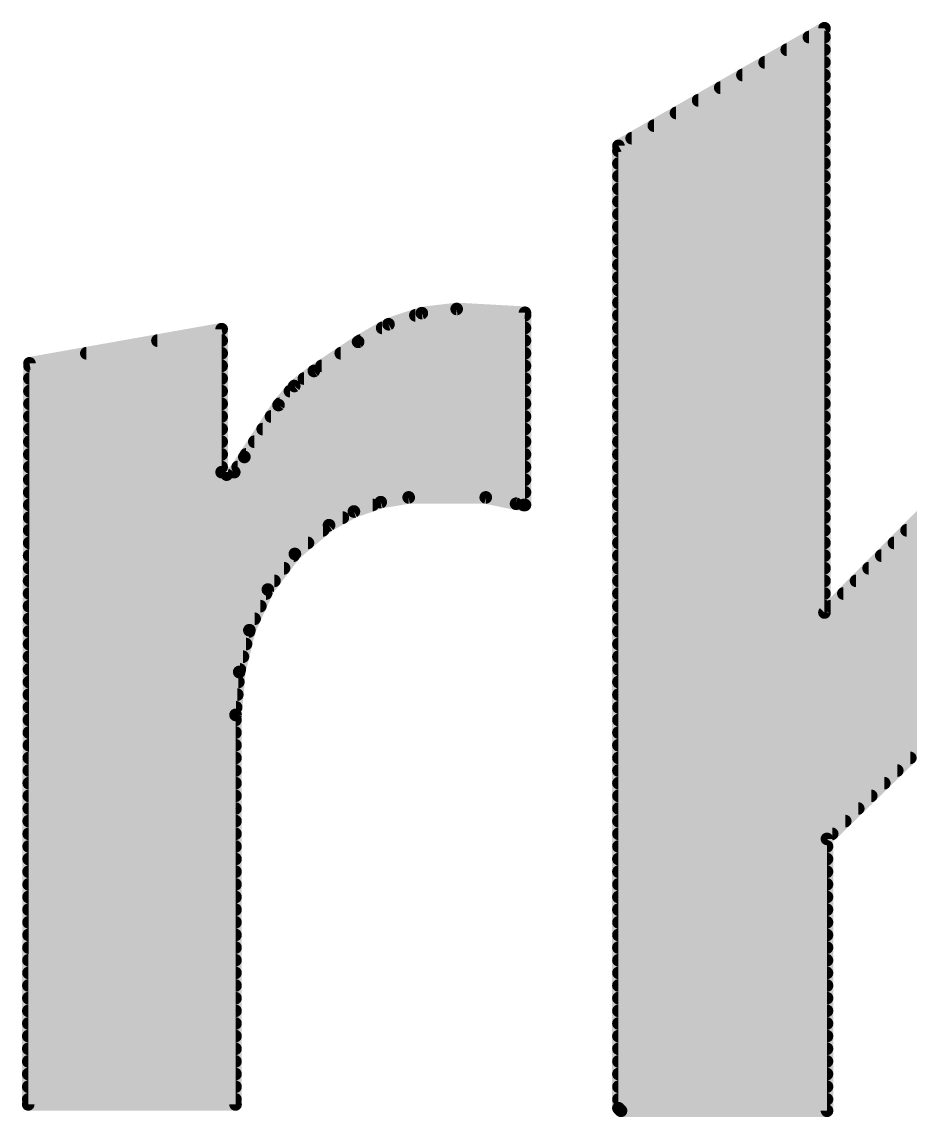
# Model space of a CAD drawing. Extents: x -0.1 to 68.7, y -15.2 to 51.5.
# Drawn here: x 49.304 to 51.089, y 3.089 to 5.288 of the extents above; entities that cross this region are included whole.
import ezdxf

# ---------------------------------------------------------------- set-up
doc = ezdxf.new("R2010")
doc.units = 0
doc.layers.add('21', color=41, linetype='CONTINUOUS')

msp = doc.modelspace()

# ---------------------------------------------------------------- linework, layer by layer
at = {"layer": '21', "const_width": 0.0254}
for points in [[(50.5028, 5.0394), (50.9168, 5.2756)], [(50.9168, 5.2756), (50.9168, 4.1021)], [(50.8856, 5.2578), (50.9168, 5.2578)], [(50.8411, 5.2324), (50.9168, 5.2324)], [(50.7966, 5.207), (50.9168, 5.207)], [(50.752, 5.1816), (50.9168, 5.1816)], [(50.7075, 5.1562), (50.9168, 5.1562)], [(50.663, 5.1308), (50.9168, 5.1308)], [(50.6185, 5.1054), (50.9168, 5.1054)], [(50.574, 5.08), (50.9168, 5.08)], [(50.5294, 5.0546), (50.9168, 5.0546)], [(50.5028, 3.1064), (50.5028, 5.0394)], [(50.5028, 5.0292), (50.9168, 5.0292)], [(50.5028, 5.0038), (50.9168, 5.0038)], [(50.5028, 4.9784), (50.9168, 4.9784)], [(50.5028, 4.953), (50.9168, 4.953)], [(50.5028, 4.9276), (50.9168, 4.9276)], [(50.5028, 4.9022), (50.9168, 4.9022)], [(50.5028, 4.8768), (50.9168, 4.8768)], [(50.5028, 4.8514), (50.9168, 4.8514)], [(50.5028, 4.826), (50.9168, 4.826)], [(50.5028, 4.8006), (50.9168, 4.8006)], [(50.5028, 4.7752), (50.9168, 4.7752)], [(50.5028, 4.7498), (50.9168, 4.7498)], [(50.5028, 4.7244), (50.9168, 4.7244)], [(50.0407, 4.681), (50.1076, 4.7033)], [(50.0948, 4.699), (50.3149, 4.699)], [(50.1076, 4.7033), (50.1777, 4.7117)], [(50.1777, 4.7117), (50.3149, 4.7041)], [(50.3149, 4.7041), (50.3149, 4.318)], [(50.5028, 4.699), (50.9168, 4.699)], [(49.9796, 4.6457), (50.0407, 4.681)], [(50.0279, 4.6736), (50.3149, 4.6736)], [(50.5028, 4.6736), (50.9168, 4.6736)], [(49.3192, 4.6025), (49.7053, 4.6711)], [(49.7053, 4.6711), (49.7053, 4.384)], [(50.9168, 4.1021), (51.4858, 4.6711)], [(49.5764, 4.6482), (49.7053, 4.6482)], [(49.8907, 4.5872), (49.9796, 4.6457)], [(49.9839, 4.6482), (50.3149, 4.6482)], [(50.5028, 4.6482), (50.9168, 4.6482)], [(49.4335, 4.6228), (49.7053, 4.6228)], [(49.9448, 4.6228), (50.3149, 4.6228)], [(50.5028, 4.6228), (50.9168, 4.6228)], [(49.3166, 3.114), (49.3192, 4.6025)], [(49.3192, 4.5974), (49.7053, 4.5974)], [(49.8512, 4.557), (49.8907, 4.5872)], [(49.9062, 4.5974), (50.3149, 4.5974)], [(50.5028, 4.5974), (50.9168, 4.5974)], [(49.3191, 4.572), (49.7053, 4.572)], [(49.8708, 4.572), (50.3149, 4.572)], [(50.5028, 4.572), (50.9168, 4.572)], [(49.3191, 4.5466), (49.7053, 4.5466)], [(49.8196, 4.5187), (49.8512, 4.557)], [(49.8427, 4.5466), (50.3149, 4.5466)], [(50.5028, 4.5466), (50.9168, 4.5466)], [(49.3191, 4.5212), (49.7053, 4.5212)], [(49.8217, 4.5212), (50.3149, 4.5212)], [(50.5028, 4.5212), (50.9168, 4.5212)], [(49.751, 4.4145), (49.8196, 4.5187)], [(49.319, 4.4958), (49.7053, 4.4958)], [(49.8045, 4.4958), (50.3149, 4.4958)], [(50.5028, 4.4958), (50.9168, 4.4958)], [(49.319, 4.4704), (49.7053, 4.4704)], [(49.7878, 4.4704), (50.3149, 4.4704)], [(50.5028, 4.4704), (50.9168, 4.4704)], [(49.3189, 4.445), (49.7053, 4.445)], [(49.7711, 4.445), (50.3149, 4.445)], [(50.5028, 4.445), (50.9168, 4.445)], [(49.3189, 4.4196), (49.7053, 4.4196)], [(49.7307, 4.384), (49.751, 4.4145)], [(49.7544, 4.4196), (50.3149, 4.4196)], [(50.5028, 4.4196), (50.9168, 4.4196)], [(49.3188, 4.3942), (49.7053, 4.3942)], [(49.7375, 4.3942), (50.3149, 4.3942)], [(50.5028, 4.3942), (50.9168, 4.3942)], [(49.3188, 4.3688), (50.3149, 4.3688)], [(49.7053, 4.384), (49.7154, 4.379)], [(49.7154, 4.379), (49.7307, 4.384)], [(50.5028, 4.3688), (50.9168, 4.3688)], [(49.3187, 4.3434), (50.3149, 4.3434)], [(50.5028, 4.3434), (50.9168, 4.3434)], [(50.025, 4.3237), (49.9711, 4.3049)], [(50.0812, 4.3332), (50.025, 4.3237)], [(50.2361, 4.3332), (50.0812, 4.3332)], [(50.2971, 4.3205), (50.2361, 4.3332)], [(49.3187, 4.318), (50.0087, 4.318)], [(49.9711, 4.3049), (49.9212, 4.2774)], [(50.3123, 4.318), (50.2971, 4.3205)], [(50.3149, 4.318), (50.3123, 4.318)], [(50.3123, 4.318), (50.3149, 4.318)], [(50.5028, 4.318), (50.9168, 4.318)], [(49.3187, 4.2926), (49.9488, 4.2926)], [(49.9212, 4.2774), (49.8525, 4.2197)], [(50.5028, 4.2926), (50.9168, 4.2926)], [(49.3186, 4.2672), (49.9091, 4.2672)], [(50.5028, 4.2672), (50.9168, 4.2672)], [(51.0819, 4.2672), (51.5402, 4.2672)], [(49.3186, 4.2418), (49.8788, 4.2418)], [(50.5028, 4.2418), (50.9168, 4.2418)], [(51.0565, 4.2418), (51.5142, 4.2418)], [(49.3185, 4.2164), (49.85, 4.2164)], [(49.8525, 4.2197), (49.7982, 4.1482)], [(50.5028, 4.2164), (50.9168, 4.2164)], [(51.0311, 4.2164), (51.4883, 4.2164)], [(49.3185, 4.191), (49.8307, 4.191)], [(50.5028, 4.191), (50.9168, 4.191)], [(51.0057, 4.191), (51.4623, 4.191)], [(49.3184, 4.1656), (49.8115, 4.1656)], [(49.7982, 4.1482), (49.7611, 4.0665)], [(50.5028, 4.1656), (50.9168, 4.1656)], [(50.9803, 4.1656), (51.4363, 4.1656)], [(49.3184, 4.1402), (49.7946, 4.1402)], [(50.5028, 4.1402), (50.9168, 4.1402)], [(50.9549, 4.1402), (51.4103, 4.1402)], [(49.3183, 4.1148), (49.7831, 4.1148)], [(50.5028, 4.1148), (50.9168, 4.1148)], [(50.9295, 4.1148), (51.3844, 4.1148)], [(49.3183, 4.0894), (49.7715, 4.0894)], [(50.5028, 4.0894), (51.3885, 4.0894)], [(49.3183, 4.064), (49.7605, 4.064)], [(49.7611, 4.0665), (49.7406, 3.9825)], [(50.5028, 4.064), (51.4054, 4.064)], [(49.3182, 4.0386), (49.7543, 4.0386)], [(50.5028, 4.0386), (51.4223, 4.0386)], [(49.3182, 4.0132), (49.7481, 4.0132)], [(50.5028, 4.0132), (51.4393, 4.0132)], [(49.3181, 3.9878), (49.7419, 3.9878)], [(49.7406, 3.9825), (49.7332, 3.8964)], [(50.5028, 3.9878), (51.4562, 3.9878)], [(49.3181, 3.9624), (49.7389, 3.9624)], [(50.5028, 3.9624), (51.4731, 3.9624)], [(49.318, 3.937), (49.7367, 3.937)], [(50.5028, 3.937), (51.4901, 3.937)], [(49.318, 3.9116), (49.7345, 3.9116)], [(50.5028, 3.9116), (51.507, 3.9116)], [(49.3179, 3.8862), (49.7332, 3.8862)], [(49.7332, 3.8964), (49.7332, 3.114)], [(50.5028, 3.8862), (51.5239, 3.8862)], [(49.3179, 3.8608), (49.7332, 3.8608)], [(50.5028, 3.8608), (51.5409, 3.8608)], [(49.3179, 3.8354), (49.7332, 3.8354)], [(50.5028, 3.8354), (51.5578, 3.8354)], [(51.1023, 3.8227), (50.9219, 3.6474)], [(49.3178, 3.81), (49.7332, 3.81)], [(50.5028, 3.81), (51.0892, 3.81)], [(49.3178, 3.7846), (49.7332, 3.7846)], [(50.5028, 3.7846), (51.0631, 3.7846)], [(49.3177, 3.7592), (49.7332, 3.7592)], [(50.5028, 3.7592), (51.037, 3.7592)], [(49.3177, 3.7338), (49.7332, 3.7338)], [(50.5028, 3.7338), (51.0108, 3.7338)], [(49.3176, 3.7084), (49.7332, 3.7084)], [(50.5028, 3.7084), (50.9847, 3.7084)], [(49.3176, 3.683), (49.7332, 3.683)], [(50.5028, 3.683), (50.9585, 3.683)], [(49.3175, 3.6576), (49.7332, 3.6576)], [(50.5028, 3.6576), (50.9324, 3.6576)], [(50.9219, 3.6474), (50.9219, 3.1013)], [(49.3175, 3.6322), (49.7332, 3.6322)], [(50.5028, 3.6322), (50.9219, 3.6322)], [(49.3175, 3.6068), (49.7332, 3.6068)], [(50.5028, 3.6068), (50.9219, 3.6068)], [(49.3174, 3.5814), (49.7332, 3.5814)], [(50.5028, 3.5814), (50.9219, 3.5814)], [(49.3174, 3.556), (49.7332, 3.556)], [(50.5028, 3.556), (50.9219, 3.556)], [(49.3173, 3.5306), (49.7332, 3.5306)], [(50.5028, 3.5306), (50.9219, 3.5306)], [(49.3173, 3.5052), (49.7332, 3.5052)], [(50.5028, 3.5052), (50.9219, 3.5052)], [(49.3172, 3.4798), (49.7332, 3.4798)], [(50.5028, 3.4798), (50.9219, 3.4798)], [(49.3172, 3.4544), (49.7332, 3.4544)], [(50.5028, 3.4544), (50.9219, 3.4544)], [(49.3172, 3.429), (49.7332, 3.429)], [(50.5028, 3.429), (50.9219, 3.429)], [(49.3171, 3.4036), (49.7332, 3.4036)], [(50.5028, 3.4036), (50.9219, 3.4036)], [(49.3171, 3.3782), (49.7332, 3.3782)], [(50.5028, 3.3782), (50.9219, 3.3782)], [(49.317, 3.3528), (49.7332, 3.3528)], [(50.5028, 3.3528), (50.9219, 3.3528)], [(49.317, 3.3274), (49.7332, 3.3274)], [(50.5028, 3.3274), (50.9219, 3.3274)], [(49.3169, 3.302), (49.7332, 3.302)], [(50.5028, 3.302), (50.9219, 3.302)], [(49.3169, 3.2766), (49.7332, 3.2766)], [(50.5028, 3.2766), (50.9219, 3.2766)], [(49.3168, 3.2512), (49.7332, 3.2512)], [(50.5028, 3.2512), (50.9219, 3.2512)], [(49.3168, 3.2258), (49.7332, 3.2258)], [(50.5028, 3.2258), (50.9219, 3.2258)], [(49.3167, 3.2004), (49.7332, 3.2004)], [(50.5028, 3.2004), (50.9219, 3.2004)], [(49.3167, 3.175), (49.7332, 3.175)], [(50.5028, 3.175), (50.9219, 3.175)], [(49.3167, 3.1496), (49.7332, 3.1496)], [(50.5028, 3.1496), (50.9219, 3.1496)], [(49.3166, 3.1242), (49.7332, 3.1242)], [(49.7332, 3.114), (49.3166, 3.114)], [(50.5028, 3.1242), (50.9219, 3.1242)], [(50.5079, 3.1013), (50.5028, 3.1064)], [(50.9219, 3.1013), (50.5079, 3.1013)]]:
    msp.add_lwpolyline(points, dxfattribs=at)
at = {"layer": '21', "const_width": 0.0127}
for points in [[(50.9231, 5.2756, 1), (50.9105, 5.2756)], [(50.9199, 5.2701, 1), (50.9137, 5.2811)], [(50.8856, 5.2642, 1), (50.8856, 5.2515)], [(50.9168, 5.2515, 1), (50.9168, 5.2642)], [(50.8411, 5.2388, 1), (50.8411, 5.226)], [(50.9168, 5.226, 1), (50.9168, 5.2388)], [(50.7966, 5.2134, 1), (50.7966, 5.2006)], [(50.9168, 5.2006, 1), (50.9168, 5.2134)], [(50.752, 5.188, 1), (50.752, 5.1753)], [(50.9168, 5.1753, 1), (50.9168, 5.188)], [(50.7075, 5.1626, 1), (50.7075, 5.1498)], [(50.9168, 5.1498, 1), (50.9168, 5.1626)], [(50.663, 5.1372, 1), (50.663, 5.1244)], [(50.9168, 5.1244, 1), (50.9168, 5.1372)], [(50.6185, 5.1118, 1), (50.6185, 5.0991)], [(50.9168, 5.0991, 1), (50.9168, 5.1118)], [(50.574, 5.0864, 1), (50.574, 5.0736)], [(50.9168, 5.0736, 1), (50.9168, 5.0864)], [(50.5294, 5.061, 1), (50.5294, 5.0483)], [(50.9168, 5.0483, 1), (50.9168, 5.061)], [(50.5091, 5.0394, 1), (50.4965, 5.0394)], [(50.4997, 5.0449, 1), (50.5059, 5.0339)], [(50.5028, 5.0356, 1), (50.5028, 5.0229)], [(50.9168, 5.0229, 1), (50.9168, 5.0356)], [(50.5028, 5.0102, 1), (50.5028, 4.9974)], [(50.9168, 4.9974, 1), (50.9168, 5.0102)], [(50.5028, 4.9848, 1), (50.5028, 4.9721)], [(50.9168, 4.9721, 1), (50.9168, 4.9848)], [(50.5028, 4.9594, 1), (50.5028, 4.9466)], [(50.9168, 4.9466, 1), (50.9168, 4.9594)], [(50.5028, 4.934, 1), (50.5028, 4.9212)], [(50.9168, 4.9212, 1), (50.9168, 4.934)], [(50.5028, 4.9086, 1), (50.5028, 4.8959)], [(50.9168, 4.8959, 1), (50.9168, 4.9086)], [(50.5028, 4.8832, 1), (50.5028, 4.8704)], [(50.9168, 4.8704, 1), (50.9168, 4.8832)], [(50.5028, 4.8578, 1), (50.5028, 4.845)], [(50.9168, 4.845, 1), (50.9168, 4.8578)], [(50.5028, 4.8324, 1), (50.5028, 4.8197)], [(50.9168, 4.8197, 1), (50.9168, 4.8324)], [(50.5028, 4.807, 1), (50.5028, 4.7942)], [(50.9168, 4.7942, 1), (50.9168, 4.807)], [(50.5028, 4.7816, 1), (50.5028, 4.7688)], [(50.9168, 4.7688, 1), (50.9168, 4.7816)], [(50.5028, 4.7562, 1), (50.5028, 4.7435)], [(50.9168, 4.7435, 1), (50.9168, 4.7562)], [(50.5028, 4.7308, 1), (50.5028, 4.718)], [(50.9168, 4.718, 1), (50.9168, 4.7308)], [(50.0948, 4.7054, 1), (50.0948, 4.6926)], [(50.1069, 4.7096, 1), (50.1084, 4.697)], [(50.1097, 4.6973, 1), (50.1056, 4.7093)], [(50.1781, 4.718, 1), (50.1773, 4.7054)], [(50.1785, 4.7054, 1), (50.1769, 4.718)], [(50.3212, 4.7041, 1), (50.3086, 4.7041)], [(50.3145, 4.6978, 1), (50.3153, 4.7104)], [(50.3149, 4.6926, 1), (50.3149, 4.7054)], [(50.5028, 4.7054, 1), (50.5028, 4.6926)], [(50.9168, 4.6926, 1), (50.9168, 4.7054)], [(50.0279, 4.68, 1), (50.0279, 4.6673)], [(50.0387, 4.687, 1), (50.0427, 4.675)], [(50.0439, 4.6755, 1), (50.0375, 4.6865)], [(50.3149, 4.6673, 1), (50.3149, 4.68)], [(50.5028, 4.68, 1), (50.5028, 4.6673)], [(50.9168, 4.6673, 1), (50.9168, 4.68)], [(49.7116, 4.6711, 1), (49.699, 4.6711)], [(49.7064, 4.6648, 1), (49.7042, 4.6774)], [(49.5764, 4.6546, 1), (49.5764, 4.6418)], [(49.7053, 4.6418, 1), (49.7053, 4.6546)], [(49.9764, 4.6512, 1), (49.9828, 4.6402)], [(49.9831, 4.6404, 1), (49.9761, 4.651)], [(49.9839, 4.6546, 1), (49.9839, 4.6418)], [(50.3149, 4.6418, 1), (50.3149, 4.6546)], [(50.5028, 4.6546, 1), (50.5028, 4.6418)], [(50.9168, 4.6418, 1), (50.9168, 4.6546)], [(49.4335, 4.6292, 1), (49.4335, 4.6164)], [(49.7053, 4.6164, 1), (49.7053, 4.6292)], [(49.9448, 4.6292, 1), (49.9448, 4.6164)], [(50.3149, 4.6164, 1), (50.3149, 4.6292)], [(50.5028, 4.6292, 1), (50.5028, 4.6164)], [(50.9168, 4.6164, 1), (50.9168, 4.6292)], [(49.3181, 4.6088, 1), (49.3203, 4.5962)], [(49.3192, 4.6038, 1), (49.3192, 4.5911)], [(49.3255, 4.6025, 1), (49.3129, 4.6025)], [(49.7053, 4.5911, 1), (49.7053, 4.6038)], [(49.8872, 4.5925, 1), (49.8942, 4.5819)], [(49.8946, 4.5822, 1), (49.8868, 4.5922)], [(49.9062, 4.6038, 1), (49.9062, 4.5911)], [(50.3149, 4.5911, 1), (50.3149, 4.6038)], [(50.5028, 4.6038, 1), (50.5028, 4.5911)], [(50.9168, 4.5911, 1), (50.9168, 4.6038)], [(49.3191, 4.5784, 1), (49.3191, 4.5656)], [(49.7053, 4.5656, 1), (49.7053, 4.5784)], [(49.8708, 4.5784, 1), (49.8708, 4.5656)], [(50.3149, 4.5656, 1), (50.3149, 4.5784)], [(50.5028, 4.5784, 1), (50.5028, 4.5656)], [(50.9168, 4.5656, 1), (50.9168, 4.5784)], [(49.3191, 4.553, 1), (49.3191, 4.5403)], [(49.7053, 4.5403, 1), (49.7053, 4.553)], [(49.8427, 4.553, 1), (49.8427, 4.5403)], [(49.8474, 4.562, 1), (49.8551, 4.552)], [(49.8561, 4.553, 1), (49.8464, 4.561)], [(50.3149, 4.5403, 1), (50.3149, 4.553)], [(50.5028, 4.553, 1), (50.5028, 4.5403)], [(50.9168, 4.5403, 1), (50.9168, 4.553)], [(49.3191, 4.5276, 1), (49.3191, 4.5149)], [(49.7053, 4.5149, 1), (49.7053, 4.5276)], [(49.8217, 4.5276, 1), (49.8217, 4.5149)], [(50.3149, 4.5149, 1), (50.3149, 4.5276)], [(50.5028, 4.5276, 1), (50.5028, 4.5149)], [(50.9168, 4.5149, 1), (50.9168, 4.5276)], [(49.8147, 4.5227, 1), (49.8245, 4.5147)], [(49.8249, 4.5152, 1), (49.8143, 4.5222)], [(49.319, 4.5022, 1), (49.319, 4.4894)], [(49.7053, 4.4894, 1), (49.7053, 4.5022)], [(49.8045, 4.5022, 1), (49.8045, 4.4894)], [(50.3149, 4.4894, 1), (50.3149, 4.5022)], [(50.5028, 4.5022, 1), (50.5028, 4.4894)], [(50.9168, 4.4894, 1), (50.9168, 4.5022)], [(49.319, 4.4768, 1), (49.319, 4.4641)], [(49.7053, 4.4641, 1), (49.7053, 4.4768)], [(49.7878, 4.4768, 1), (49.7878, 4.4641)], [(50.3149, 4.4641, 1), (50.3149, 4.4768)], [(50.5028, 4.4768, 1), (50.5028, 4.4641)], [(50.9168, 4.4641, 1), (50.9168, 4.4768)], [(49.3189, 4.4514, 1), (49.3189, 4.4386)], [(49.7053, 4.4386, 1), (49.7053, 4.4514)], [(49.7711, 4.4514, 1), (49.7711, 4.4386)], [(50.3149, 4.4386, 1), (50.3149, 4.4514)], [(50.5028, 4.4514, 1), (50.5028, 4.4386)], [(50.9168, 4.4386, 1), (50.9168, 4.4514)], [(49.3189, 4.426, 1), (49.3189, 4.4132)], [(49.7053, 4.4132, 1), (49.7053, 4.426)], [(49.7457, 4.418, 1), (49.7563, 4.411)], [(49.7563, 4.411, 1), (49.7457, 4.418)], [(49.7544, 4.426, 1), (49.7544, 4.4132)], [(50.3149, 4.4132, 1), (50.3149, 4.426)], [(50.5028, 4.426, 1), (50.5028, 4.4132)], [(50.9168, 4.4132, 1), (50.9168, 4.426)], [(49.3188, 4.4006, 1), (49.3188, 4.3879)], [(49.7053, 4.3879, 1), (49.7053, 4.4006)], [(49.7375, 4.4006, 1), (49.7375, 4.3879)], [(50.3149, 4.3879, 1), (50.3149, 4.4006)], [(50.5028, 4.4006, 1), (50.5028, 4.3879)], [(50.9168, 4.3879, 1), (50.9168, 4.4006)], [(49.3188, 4.3752, 1), (49.3188, 4.3624)], [(49.7081, 4.3897, 1), (49.7025, 4.3783)], [(49.699, 4.384, 1), (49.7116, 4.384)], [(49.7134, 4.385, 1), (49.7174, 4.373)], [(49.7126, 4.3733, 1), (49.7182, 4.3847)], [(49.7254, 4.3875, 1), (49.736, 4.3805)], [(49.7327, 4.378, 1), (49.7287, 4.39)], [(50.3149, 4.3624, 1), (50.3149, 4.3752)], [(50.5028, 4.3752, 1), (50.5028, 4.3624)], [(50.9168, 4.3624, 1), (50.9168, 4.3752)], [(49.3187, 4.3498, 1), (49.3187, 4.337)], [(50.3149, 4.337, 1), (50.3149, 4.3498)], [(50.5028, 4.3498, 1), (50.5028, 4.337)], [(50.9168, 4.337, 1), (50.9168, 4.3498)], [(50.0239, 4.3299, 1), (50.026, 4.3174)], [(50.0271, 4.3177, 1), (50.0229, 4.3297)], [(50.0812, 4.3396, 1), (50.0812, 4.3269)], [(50.0823, 4.3269, 1), (50.0801, 4.3395)], [(50.2374, 4.3394, 1), (50.2348, 4.327)], [(50.2361, 4.3269, 1), (50.2361, 4.3396)], [(49.3187, 4.3244, 1), (49.3187, 4.3117)], [(49.969, 4.3109, 1), (49.9732, 4.2989)], [(49.9742, 4.2994, 1), (49.9681, 4.3105)], [(50.0087, 4.3117, 1), (50.0087, 4.3244)], [(50.2981, 4.3268, 1), (50.2961, 4.3142)], [(50.2958, 4.3143, 1), (50.2984, 4.3267)], [(50.3123, 4.3244, 1), (50.3123, 4.3117)], [(50.3123, 4.3244, 1), (50.3123, 4.3117)], [(50.3086, 4.318, 1), (50.3212, 4.318)], [(50.3113, 4.3117, 1), (50.3133, 4.3243)], [(50.3149, 4.3117, 1), (50.3149, 4.3244)], [(50.3149, 4.3117, 1), (50.3149, 4.3244)], [(50.5028, 4.3244, 1), (50.5028, 4.3117)], [(50.9168, 4.3117, 1), (50.9168, 4.3244)], [(49.3187, 4.299, 1), (49.3187, 4.2862)], [(49.9253, 4.2725, 1), (49.9171, 4.2823)], [(49.9488, 4.2862, 1), (49.9488, 4.299)], [(50.5028, 4.299, 1), (50.5028, 4.2862)], [(50.9168, 4.2862, 1), (50.9168, 4.299)], [(49.3186, 4.2736, 1), (49.3186, 4.2608)], [(49.9091, 4.2608, 1), (49.9091, 4.2736)], [(49.9181, 4.283, 1), (49.9243, 4.2718)], [(50.5028, 4.2736, 1), (50.5028, 4.2608)], [(50.9168, 4.2608, 1), (50.9168, 4.2736)], [(51.0819, 4.2736, 1), (51.0819, 4.2608)], [(49.3186, 4.2482, 1), (49.3186, 4.2355)], [(49.8788, 4.2355, 1), (49.8788, 4.2482)], [(50.5028, 4.2482, 1), (50.5028, 4.2355)], [(50.9168, 4.2355, 1), (50.9168, 4.2482)], [(51.0565, 4.2482, 1), (51.0565, 4.2355)], [(49.3185, 4.2228, 1), (49.3185, 4.21)], [(49.8484, 4.2245, 1), (49.8566, 4.2148)], [(49.8576, 4.2158, 1), (49.8474, 4.2235)], [(49.85, 4.21, 1), (49.85, 4.2228)], [(50.5028, 4.2228, 1), (50.5028, 4.21)], [(50.9168, 4.21, 1), (50.9168, 4.2228)], [(51.0311, 4.2228, 1), (51.0311, 4.21)], [(49.3185, 4.1974, 1), (49.3185, 4.1846)], [(49.8307, 4.1846, 1), (49.8307, 4.1974)], [(50.5028, 4.1974, 1), (50.5028, 4.1846)], [(50.9168, 4.1846, 1), (50.9168, 4.1974)], [(51.0057, 4.1974, 1), (51.0057, 4.1846)], [(49.3184, 4.172, 1), (49.3184, 4.1593)], [(49.7932, 4.152, 1), (49.8033, 4.1443)], [(49.804, 4.1456, 1), (49.7925, 4.1508)], [(49.8115, 4.1593, 1), (49.8115, 4.172)], [(50.5028, 4.172, 1), (50.5028, 4.1593)], [(50.9168, 4.1593, 1), (50.9168, 4.172)], [(50.9803, 4.172, 1), (50.9803, 4.1593)], [(49.3184, 4.1466, 1), (49.3184, 4.1338)], [(49.7946, 4.1338, 1), (49.7946, 4.1466)], [(50.5028, 4.1466, 1), (50.5028, 4.1338)], [(50.9168, 4.1338, 1), (50.9168, 4.1466)], [(50.9549, 4.1466, 1), (50.9549, 4.1338)], [(49.3183, 4.1212, 1), (49.3183, 4.1084)], [(49.7831, 4.1084, 1), (49.7831, 4.1212)], [(50.5028, 4.1212, 1), (50.5028, 4.1084)], [(50.9168, 4.1084, 1), (50.9168, 4.1212)], [(50.9295, 4.1212, 1), (50.9295, 4.1084)], [(49.3183, 4.0958, 1), (49.3183, 4.0831)], [(49.7715, 4.0831, 1), (49.7715, 4.0958)], [(50.5028, 4.0958, 1), (50.5028, 4.0831)], [(50.9123, 4.1066, 1), (50.9213, 4.0976)], [(50.9105, 4.1021, 1), (50.9231, 4.1021)], [(49.3183, 4.0704, 1), (49.3183, 4.0576)], [(49.7553, 4.0691, 1), (49.7669, 4.0639)], [(49.7673, 4.065, 1), (49.7549, 4.068)], [(49.7605, 4.0576, 1), (49.7605, 4.0704)], [(50.5028, 4.0704, 1), (50.5028, 4.0576)], [(49.3182, 4.045, 1), (49.3182, 4.0323)], [(49.7543, 4.0323, 1), (49.7543, 4.045)], [(50.5028, 4.045, 1), (50.5028, 4.0323)], [(49.3182, 4.0196, 1), (49.3182, 4.0069)], [(49.7481, 4.0069, 1), (49.7481, 4.0196)], [(50.5028, 4.0196, 1), (50.5028, 4.0069)], [(49.3181, 3.9941, 1), (49.3181, 3.9815)], [(49.747, 3.982, 1), (49.7343, 3.9831)], [(49.7345, 3.984, 1), (49.7468, 3.981)], [(49.7419, 3.9815, 1), (49.7419, 3.9941)], [(50.5028, 3.9941, 1), (50.5028, 3.9815)], [(49.3181, 3.9688, 1), (49.3181, 3.9561)], [(49.7389, 3.9561, 1), (49.7389, 3.9688)], [(50.5028, 3.9688, 1), (50.5028, 3.9561)], [(49.318, 3.9434, 1), (49.318, 3.9307)], [(49.7367, 3.9307, 1), (49.7367, 3.9434)], [(50.5028, 3.9434, 1), (50.5028, 3.9307)], [(49.318, 3.9179, 1), (49.318, 3.9053)], [(49.7345, 3.9053, 1), (49.7345, 3.9179)], [(50.5028, 3.9179, 1), (50.5028, 3.9053)], [(49.3179, 3.8925, 1), (49.3179, 3.8799)], [(49.7269, 3.8969, 1), (49.7395, 3.8959)], [(49.7396, 3.8964, 1), (49.7269, 3.8964)], [(49.7332, 3.8799, 1), (49.7332, 3.8925)], [(50.5028, 3.8925, 1), (50.5028, 3.8799)], [(49.3179, 3.8672, 1), (49.3179, 3.8545)], [(49.7332, 3.8545, 1), (49.7332, 3.8672)], [(50.5028, 3.8672, 1), (50.5028, 3.8545)], [(49.3179, 3.8418, 1), (49.3179, 3.8291)], [(49.7332, 3.8291, 1), (49.7332, 3.8418)], [(50.5028, 3.8418, 1), (50.5028, 3.8291)], [(49.3178, 3.8163, 1), (49.3178, 3.8037)], [(49.7332, 3.8037, 1), (49.7332, 3.8163)], [(50.5028, 3.8163, 1), (50.5028, 3.8037)], [(51.0892, 3.8037, 1), (51.0892, 3.8163)], [(49.3178, 3.791, 1), (49.3178, 3.7783)], [(49.7332, 3.7783, 1), (49.7332, 3.791)], [(50.5028, 3.791, 1), (50.5028, 3.7783)], [(51.0631, 3.7783, 1), (51.0631, 3.791)], [(49.3177, 3.7656, 1), (49.3177, 3.7529)], [(49.7332, 3.7529, 1), (49.7332, 3.7656)], [(50.5028, 3.7656, 1), (50.5028, 3.7529)], [(51.037, 3.7529, 1), (51.037, 3.7656)], [(49.3177, 3.7401, 1), (49.3177, 3.7275)], [(49.7332, 3.7275, 1), (49.7332, 3.7401)], [(50.5028, 3.7401, 1), (50.5028, 3.7275)], [(51.0108, 3.7275, 1), (51.0108, 3.7401)], [(49.3176, 3.7147, 1), (49.3176, 3.7021)], [(49.7332, 3.7021, 1), (49.7332, 3.7147)], [(50.5028, 3.7147, 1), (50.5028, 3.7021)], [(50.9847, 3.7021, 1), (50.9847, 3.7147)], [(49.3176, 3.6894, 1), (49.3176, 3.6767)], [(49.7332, 3.6767, 1), (49.7332, 3.6894)], [(50.5028, 3.6894, 1), (50.5028, 3.6767)], [(50.9585, 3.6767, 1), (50.9585, 3.6894)], [(49.3175, 3.6639, 1), (49.3175, 3.6513)], [(49.7332, 3.6513, 1), (49.7332, 3.6639)], [(50.5028, 3.6639, 1), (50.5028, 3.6513)], [(50.9175, 3.652, 1), (50.9263, 3.6428)], [(50.9282, 3.6474, 1), (50.9156, 3.6474)], [(50.9324, 3.6513, 1), (50.9324, 3.6639)], [(49.3175, 3.6385, 1), (49.3175, 3.6259)], [(49.7332, 3.6259, 1), (49.7332, 3.6385)], [(50.5028, 3.6385, 1), (50.5028, 3.6259)], [(50.9219, 3.6259, 1), (50.9219, 3.6385)], [(49.3175, 3.6132, 1), (49.3175, 3.6005)], [(49.7332, 3.6005, 1), (49.7332, 3.6132)], [(50.5028, 3.6132, 1), (50.5028, 3.6005)], [(50.9219, 3.6005, 1), (50.9219, 3.6132)], [(49.3174, 3.5878, 1), (49.3174, 3.5751)], [(49.7332, 3.5751, 1), (49.7332, 3.5878)], [(50.5028, 3.5878, 1), (50.5028, 3.5751)], [(50.9219, 3.5751, 1), (50.9219, 3.5878)], [(49.3174, 3.5623, 1), (49.3174, 3.5497)], [(49.7332, 3.5497, 1), (49.7332, 3.5623)], [(50.5028, 3.5623, 1), (50.5028, 3.5497)], [(50.9219, 3.5497, 1), (50.9219, 3.5623)], [(49.3173, 3.537, 1), (49.3173, 3.5243)], [(49.7332, 3.5243, 1), (49.7332, 3.537)], [(50.5028, 3.537, 1), (50.5028, 3.5243)], [(50.9219, 3.5243, 1), (50.9219, 3.537)], [(49.3173, 3.5116, 1), (49.3173, 3.4989)], [(49.7332, 3.4989, 1), (49.7332, 3.5116)], [(50.5028, 3.5116, 1), (50.5028, 3.4989)], [(50.9219, 3.4989, 1), (50.9219, 3.5116)], [(49.3172, 3.4861, 1), (49.3172, 3.4735)], [(49.7332, 3.4735, 1), (49.7332, 3.4861)], [(50.5028, 3.4861, 1), (50.5028, 3.4735)], [(50.9219, 3.4735, 1), (50.9219, 3.4861)], [(49.3172, 3.4607, 1), (49.3172, 3.4481)], [(49.7332, 3.4481, 1), (49.7332, 3.4607)], [(50.5028, 3.4607, 1), (50.5028, 3.4481)], [(50.9219, 3.4481, 1), (50.9219, 3.4607)], [(49.3172, 3.4354, 1), (49.3172, 3.4227)], [(49.7332, 3.4227, 1), (49.7332, 3.4354)], [(50.5028, 3.4354, 1), (50.5028, 3.4227)], [(50.9219, 3.4227, 1), (50.9219, 3.4354)], [(49.3171, 3.4099, 1), (49.3171, 3.3973)], [(49.7332, 3.3973, 1), (49.7332, 3.4099)], [(50.5028, 3.4099, 1), (50.5028, 3.3973)], [(50.9219, 3.3973, 1), (50.9219, 3.4099)], [(49.3171, 3.3845, 1), (49.3171, 3.3719)], [(49.7332, 3.3719, 1), (49.7332, 3.3845)], [(50.5028, 3.3845, 1), (50.5028, 3.3719)], [(50.9219, 3.3719, 1), (50.9219, 3.3845)], [(49.317, 3.3592, 1), (49.317, 3.3465)], [(49.7332, 3.3465, 1), (49.7332, 3.3592)], [(50.5028, 3.3592, 1), (50.5028, 3.3465)], [(50.9219, 3.3465, 1), (50.9219, 3.3592)], [(49.317, 3.3338, 1), (49.317, 3.3211)], [(49.7332, 3.3211, 1), (49.7332, 3.3338)], [(50.5028, 3.3338, 1), (50.5028, 3.3211)], [(50.9219, 3.3211, 1), (50.9219, 3.3338)], [(49.3169, 3.3083, 1), (49.3169, 3.2957)], [(49.7332, 3.2957, 1), (49.7332, 3.3083)], [(50.5028, 3.3083, 1), (50.5028, 3.2957)], [(50.9219, 3.2957, 1), (50.9219, 3.3083)], [(49.3169, 3.283, 1), (49.3169, 3.2703)], [(49.7332, 3.2703, 1), (49.7332, 3.283)], [(50.5028, 3.283, 1), (50.5028, 3.2703)], [(50.9219, 3.2703, 1), (50.9219, 3.283)], [(49.3168, 3.2576, 1), (49.3168, 3.2449)], [(49.7332, 3.2449, 1), (49.7332, 3.2576)], [(50.5028, 3.2576, 1), (50.5028, 3.2449)], [(50.9219, 3.2449, 1), (50.9219, 3.2576)], [(49.3168, 3.2321, 1), (49.3168, 3.2195)], [(49.7332, 3.2195, 1), (49.7332, 3.2321)], [(50.5028, 3.2321, 1), (50.5028, 3.2195)], [(50.9219, 3.2195, 1), (50.9219, 3.2321)], [(49.3167, 3.2067, 1), (49.3167, 3.1941)], [(49.7332, 3.1941, 1), (49.7332, 3.2067)], [(50.5028, 3.2067, 1), (50.5028, 3.1941)], [(50.9219, 3.1941, 1), (50.9219, 3.2067)], [(49.3167, 3.1814, 1), (49.3167, 3.1687)], [(49.7332, 3.1687, 1), (49.7332, 3.1814)], [(50.5028, 3.1814, 1), (50.5028, 3.1687)], [(50.9219, 3.1687, 1), (50.9219, 3.1814)], [(49.3167, 3.1559, 1), (49.3167, 3.1433)], [(49.7332, 3.1433, 1), (49.7332, 3.1559)], [(50.5028, 3.1559, 1), (50.5028, 3.1433)], [(50.9219, 3.1433, 1), (50.9219, 3.1559)], [(49.3166, 3.1204, 1), (49.3166, 3.1077)], [(49.3166, 3.1305, 1), (49.3166, 3.1179)], [(49.7332, 3.1179, 1), (49.7332, 3.1305)], [(49.7332, 3.1077, 1), (49.7332, 3.1204)], [(50.5028, 3.1305, 1), (50.5028, 3.1179)], [(50.9219, 3.1179, 1), (50.9219, 3.1305)], [(49.3103, 3.114, 1), (49.3229, 3.114)], [(49.7269, 3.114, 1), (49.7396, 3.114)], [(50.5073, 3.1109, 1), (50.4983, 3.1019)], [(50.4965, 3.1064, 1), (50.5091, 3.1064)], [(50.5079, 3.1077, 1), (50.5079, 3.095)], [(50.5034, 3.0968, 1), (50.5124, 3.1058)], [(50.9156, 3.1013, 1), (50.9282, 3.1013)], [(50.9219, 3.095, 1), (50.9219, 3.1077)]]:
    msp.add_lwpolyline(points, format="xyb", dxfattribs=at)

doc.saveas('drawing.dxf')
